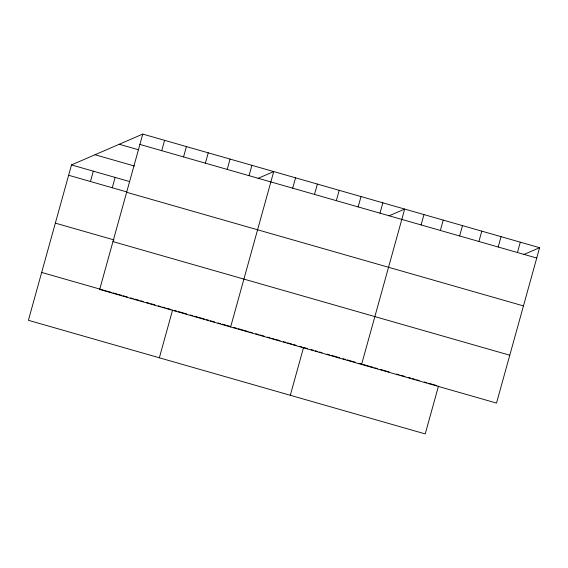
<?xml version="1.0" encoding="UTF-8"?>
<svg xmlns="http://www.w3.org/2000/svg" width="568" height="568" viewBox="0 0 568 568"><rect width="100%" height="100%" fill="white"/><g stroke="black" fill="none" stroke-linecap="round" stroke-linejoin="round"><path stroke-width="0.85" d="M142.774 134.083L99.684 289.467L496.51 403.081L539.6 247.698L142.774 134.083L71.49 164.919L28.4 320.302L425.226 433.916L438.496 386.055M90.447 181.511L93.315 171.167M112.272 187.759L115.141 177.415M161.731 150.676L164.599 140.332M183.556 156.924L186.425 146.579M205.382 163.172L208.25 152.827M159.352 357.797L172.622 309.936M227.207 169.42L230.076 159.076M249.032 175.675L251.901 165.323M230.636 326.962L273.726 171.571L258.042 178.359M292.683 188.171L295.552 177.827M314.509 194.419L317.377 184.075M336.334 200.667L339.202 190.323M290.305 395.285L303.575 347.424L307.771 348.624M358.159 206.915L361.028 196.571M379.985 213.163L382.853 202.819M361.589 364.45L404.679 209.067L388.995 215.854M421.087 224.928L423.955 214.583M440.356 230.452L443.232 220.107M459.633 235.969L462.501 225.624M478.909 241.485L481.778 231.141M498.186 247.002L501.054 236.657M517.455 252.526L520.323 242.181M523.916 254.478L539.6 247.698M139.905 144.428L536.732 258.042M119.252 144.258L138.556 149.789M95.019 154.744L134.467 166.041M71.49 164.919L129.412 181.504M68.621 175.263L126.543 191.849M126.636 192.289L523.455 305.904M55.352 223.125L114.111 239.952M112.961 241.606L509.78 355.22M41.677 272.441L106.308 290.944M107.146 291.185L111.349 292.385M113.025 292.868L117.221 294.068M118.904 294.551L121.417 295.275M123.1 295.75L127.296 296.957M130.654 297.916L133.175 298.64M134.85 299.116L139.046 300.323M140.729 300.799L143.243 301.523M146.601 302.481L149.121 303.205M150.797 303.681L155 304.888M158.358 305.847L160.872 306.571M162.554 307.047L165.068 307.771M166.751 308.254L170.947 309.454M174.305 310.412L176.826 311.136M178.501 311.612L186.893 314.019M190.252 314.977L192.772 315.701M194.448 316.184L204.523 319.067M206.205 319.55L208.719 320.267M210.401 320.75L214.597 321.95M217.956 322.908L220.476 323.632M222.152 324.115L230.544 326.515M233.902 327.48L236.423 328.197M238.099 328.68L248.173 331.563M249.856 332.046L252.369 332.763M255.728 333.728L258.248 334.445M259.924 334.928L264.127 336.128M267.478 337.094L269.999 337.811M271.681 338.294L274.195 339.011M275.878 339.494L280.074 340.693M283.432 341.659L285.952 342.376M287.628 342.859L291.824 344.059M293.507 344.542L296.02 345.266M299.379 346.224L301.899 346.941M311.122 349.583L313.635 350.307M315.311 350.783L317.824 351.507M319.5 351.982L322.013 352.707M327.04 354.141L329.554 354.865M331.229 355.341L339.614 357.741M342.965 358.699L345.479 359.423M347.154 359.899L355.532 362.299M358.884 363.264L361.397 363.981M363.073 364.457L373.133 367.34M374.809 367.823L377.322 368.54M380.674 369.498L389.052 371.898M396.599 374.056L399.112 374.781M400.788 375.256L404.977 376.456M408.328 377.415L410.841 378.139M412.517 378.615L415.03 379.339M416.706 379.815L419.22 380.539M424.253 381.973L426.767 382.697M428.442 383.173L436.82 385.573"/></g></svg>
